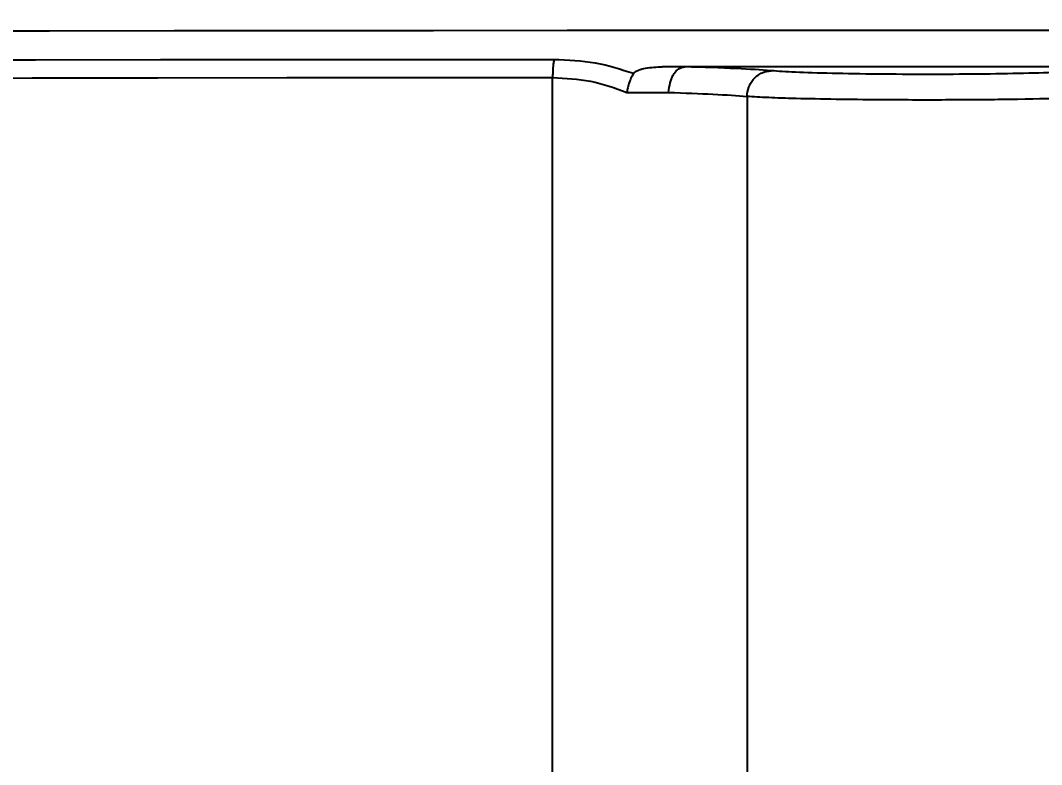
# Model space of a CAD drawing. Header units: millimetres. Extents: x 1890 to 4327, y 775 to 2498.
# Drawn here: x 2974.55 to 3014.31, y 1083.44 to 1112.42 of the extents above; entities that cross this region are included whole.
import ezdxf

# ---------------------------------------------------------------- set-up
doc = ezdxf.new("R2010")
doc.units = ezdxf.units.MM
doc.layers.add('AM_5', color=3, linetype='Continuous', lineweight=25)
doc.styles.add('SLDTEXTSTYLE1', font='txt.shx', dxfattribs={"width": 0.7, "bigfont": 'gbcbig.shx'})
doc.dimstyles.new('SLDDIMSTYLE12$0', dxfattribs={"dimtxt": 12, "dimasz": 10, "dimexe": 0, "dimexo": 0.0625, "dimgap": 0.875, "dimtad": 1, "dimdec": 1, "dimlfac": 1.8, "dimrnd": 1e-09, "dimzin": 12, "dimdsep": 46, "dimtxsty": 'SLDTEXTSTYLE1', "dimcen": 0.09, "dimdle": 8.16, "dimclrd": 3, "dimclre": 3, "dimadec": 0, "dimazin": 3, "dimtfac": 1, "dimtdec": 1, "dimtofl": 0, "dimtmove": 0, "dimatfit": 3, "dimfxl": 0, "dimfrac": 2, "dimtolj": 1, "dimlwd": 5, "dimlwe": 5, "dimarcsym": 0})

# ---------------------------------------------------------------- blocks, each defined once
blk = doc.blocks.new('*D77')
at = {"layer": 'AM_5', "color": 3, "lineweight": 5, "transparency": 16777216}
blk.add_line((3009.585, 1296.077), (2821.591, 1296.077), dxfattribs=at)
at = {"layer": 'AM_5', "color": 3, "linetype": 'Continuous', "lineweight": 5, "transparency": 16777216}
for p, q in [((2821.591, 1286.077), (2821.591, 1064.465)), ((2963.839, 1054.465), (2821.591, 1054.465))]:
    blk.add_line(p, q, dxfattribs=at)
at = {"layer": 'AM_5', "color": 3, "transparency": 16777216}
for points in [[(2819.925, 1286.077), (2823.258, 1286.077), (2821.591, 1296.077)], [(2819.925, 1064.465), (2823.258, 1064.465), (2821.591, 1054.465)]]:
    blk.add_solid(points, dxfattribs=at)
at = {"layer": 'Defpoints', "color": 0, "transparency": 16777216}
for p in [(3009.647, 1296.077), (2821.591, 1054.465), (2963.902, 1054.465)]:
    blk.add_point(p, dxfattribs=at)
at = {"layer": 'AM_5', "color": 0, "transparency": 16777216, "insert": (2814.716, 1121.747), "char_height": 12, "attachment_point": 5, "rotation": 90, "style": 'SLDTEXTSTYLE1'}
blk.add_mtext('\\A1;245', dxfattribs=at)

msp = doc.modelspace()

# ---------------------------------------------------------------- linework, layer by layer
at = {"color": 7, "linetype": 'Continuous', "lineweight": 25}
for p, q in [((3009.889, 1110.618), (3000.415, 1110.618)), ((3019.363, 1110.618), (3009.889, 1110.618)), ((2995.271, 1078.773), (2995.271, 1110.201)), ((3002.841, 1109.463), (3002.841, 1075.629))]:
    msp.add_line(p, q, dxfattribs=at)
at = {"color": 7, "linetype": 'Continuous', "lineweight": 25, "flags": 128}
for points in [[(3037.668, 1112.018), (3032.636, 1112.022), (3027.5, 1112.025), (3022.283, 1112.027), (3017.009, 1112.028), (3011.703, 1112.029), (3006.389, 1112.029), (3001.09, 1112.028), (2995.832, 1112.026), (2990.638, 1112.024), (2985.532, 1112.021), (2980.538, 1112.017), (2975.678, 1112.012), (2970.974, 1112.007)], [(2931.523, 1110.771), (2932.671, 1110.782), (2934.164, 1110.793), (2935.995, 1110.804), (2938.157, 1110.814), (2940.638, 1110.824), (2943.429, 1110.834), (2946.517, 1110.843), (2949.888, 1110.852), (2953.527, 1110.86), (2957.418, 1110.868), (2961.544, 1110.875), (2965.885, 1110.882), (2970.422, 1110.888), (2975.137, 1110.893), (2980.006, 1110.898), (2985.009, 1110.902), (2990.123, 1110.905), (2995.325, 1110.907)], [(2931.235, 1110.064), (2932.388, 1110.075), (2933.886, 1110.086), (2935.724, 1110.097), (2937.893, 1110.107), (2940.384, 1110.117), (2943.185, 1110.127), (2946.284, 1110.136), (2949.668, 1110.145), (2953.32, 1110.154), (2957.225, 1110.161), (2961.366, 1110.169), (2965.723, 1110.175), (2970.277, 1110.181), (2975.009, 1110.187), (2979.896, 1110.191), (2984.917, 1110.195), (2990.05, 1110.198), (2995.271, 1110.201)]]:
    msp.add_lwpolyline(points, dxfattribs=at)
at = {"color": 7, "linetype": 'Continuous', "lineweight": 25}
msp.add_arc((2995.149, 3786.666), 2677.051, 270.064479, 270.099302, dxfattribs=at)
msp.add_open_spline([(2995.325, 1110.907), (2995.317, 1110.858), (2995.301, 1110.761), (2995.284, 1110.585), (2995.273, 1110.397), (2995.272, 1110.266), (2995.271, 1110.201)], degree=3, dxfattribs=at)
for points, knots in [([(2995.325, 1110.907), (2995.871, 1110.883), (2996.965, 1110.833), (2997.94, 1110.52), (2998.427, 1110.364)], [0, 0, 0, 0, 0.4993475, 1, 1, 1, 1]), ([(2998.427, 1110.364), (2998.398, 1110.316), (2998.337, 1110.217), (2998.258, 1110.025), (2998.196, 1109.821), (2998.172, 1109.679), (2998.162, 1109.617)], [0, 0, 0, 0, 0.2394339, 0.4971445, 0.7778459, 1, 1, 1, 1]), ([(2998.427, 1110.364), (2998.45, 1110.388), (2998.499, 1110.442), (2998.661, 1110.515), (2999.009, 1110.601), (2999.322, 1110.61), (2999.539, 1110.616)], [0, 0, 0, 0, 0.098107, 0.21567, 0.454608, 1, 1, 1, 1]), ([(3000.415, 1110.618), (3000.279, 1110.618), (3000.081, 1110.617), (2999.808, 1110.617), (2999.66, 1110.617), (2999.574, 1110.617), (2999.549, 1110.616), (2999.541, 1110.616), (2999.539, 1110.616)], [0, 0, 0, 0, 0.485398, 0.709453, 0.919202, 0.97572, 0.991889, 1, 1, 1, 1]), ([(2999.789, 1109.62), (2999.804, 1109.747), (2999.826, 1109.935), (2999.884, 1110.11), (2999.926, 1110.217), (2999.96, 1110.288), (3000.045, 1110.419), (3000.153, 1110.526), (3000.289, 1110.603), (3000.372, 1110.613), (3000.415, 1110.618)], [0, 0, 0, 0, 0.244887, 0.361345, 0.377678, 0.492933, 0.536162, 0.741629, 0.867487, 1, 1, 1, 1]), ([(3003.781, 1110.462), (3003.375, 1110.492), (3002.567, 1110.551), (3001.13, 1110.596), (3000.415, 1110.618)], [0, 0, 0, 0, 0.5023751, 1, 1, 1, 1]), ([(3002.841, 1109.463), (3002.855, 1109.588), (3002.876, 1109.78), (3002.994, 1110.011), (3003.115, 1110.171), (3003.265, 1110.3), (3003.483, 1110.425), (3003.664, 1110.447), (3003.781, 1110.462)], [0, 0, 0, 0, 0.239617, 0.368463, 0.499999, 0.631535, 0.760382, 1, 1, 1, 1]), ([(3015.997, 1110.462), (3015.715, 1110.442), (3015.152, 1110.403), (3013.666, 1110.358), (3011.871, 1110.328), (3009.883, 1110.318), (3007.896, 1110.328), (3006.105, 1110.358), (3004.624, 1110.403), (3004.062, 1110.442), (3003.781, 1110.462)], [0, 0, 0, 0, 0.125138, 0.250256, 0.375373, 0.50043, 0.625397, 0.750284, 0.875124, 1, 1, 1, 1]), ([(2995.271, 1110.201), (2995.773, 1110.174), (2996.801, 1110.121), (2997.701, 1109.788), (2998.162, 1109.617)], [0, 0, 0, 0, 0.4884898, 1, 1, 1, 1]), ([(2999.789, 1109.62), (3000.403, 1109.599), (3001.715, 1109.554), (3002.45, 1109.495), (3002.841, 1109.463)], [0, 0, 0, 0, 0.468316, 1, 1, 1, 1]), ([(3016.937, 1109.463), (3016.719, 1109.449), (3016.299, 1109.422), (3015.065, 1109.38), (3013.18, 1109.34), (3010.594, 1109.321), (3008.224, 1109.326), (3006.247, 1109.348), (3004.78, 1109.378), (3003.575, 1109.417), (3003.096, 1109.447), (3002.841, 1109.463)], [0, 0, 0, 0, 0.088859, 0.171995, 0.32047, 0.462481, 0.603147, 0.703171, 0.80801, 0.898186, 1, 1, 1, 1])]:
    msp.add_open_spline(points, degree=3, knots=knots, dxfattribs=at)

# ---------------------------------------------------------------- dimensions: what is measured, and where the dimension line sits
at = {"layer": 'AM_5'}
dim = msp.add_linear_dim(base=(2821.591, 1054.465), p1=(3009.647, 1296.077), p2=(2963.902, 1054.465), angle=90, text='245', dimstyle='SLDDIMSTYLE12$0', override={"dimlfac": 1}, dxfattribs=at)
dim.commit()
dim.dimension.update_dxf_attribs({"geometry": '*D77', "text_midpoint": (2821.591, 1121.747), "dimtype": 160})

doc.saveas('drawing.dxf')
